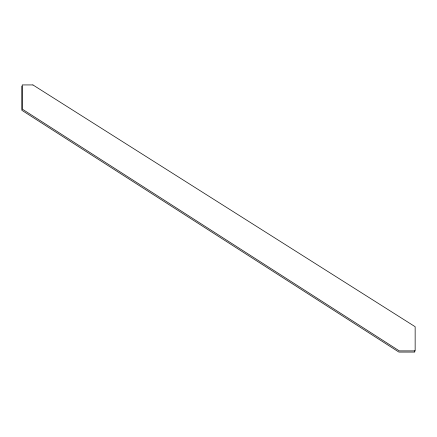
<?xml version="1.0" encoding="UTF-8"?>
<svg xmlns="http://www.w3.org/2000/svg" width="437" height="437" viewBox="0 0 437 437"><rect width="100%" height="100%" fill="white"/><g stroke="black" fill="none" stroke-linecap="round" stroke-linejoin="round"><path stroke-width="0.66" d="M414.746 350.725L414.746 352.069L398.888 352.069L21.85 110.288L21.85 86.111M32.922 84.931L22.254 84.931L22.254 109.108L399.292 350.889L415.15 350.889L415.15 326.712L32.922 84.931"/></g></svg>
